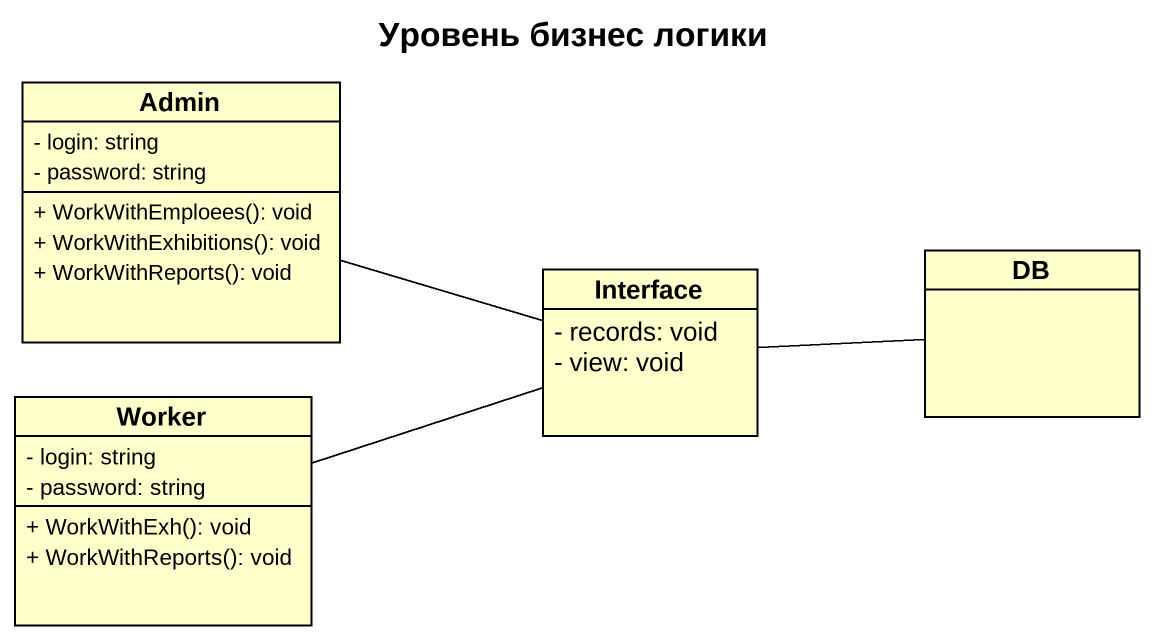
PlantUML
@startuml
title Уровень бизнес логики
hide circle
hide empty members
skinparam classAttributeIconSize 0
class Admin {
  - login: string
  - password: string
  + WorkWithEmploees(): void
  + WorkWithExhibitions(): void
  + WorkWithReports(): void
}
class "Interface" as Interface_ {
  - records: void
  - view: void
}
class DB
class Worker {
  - login: string
  - password: string
  + WorkWithExh(): void
  + WorkWithReports(): void
}
Admin -right- Interface_
Interface_ -right- DB
Worker -right- Interface_
@enduml
